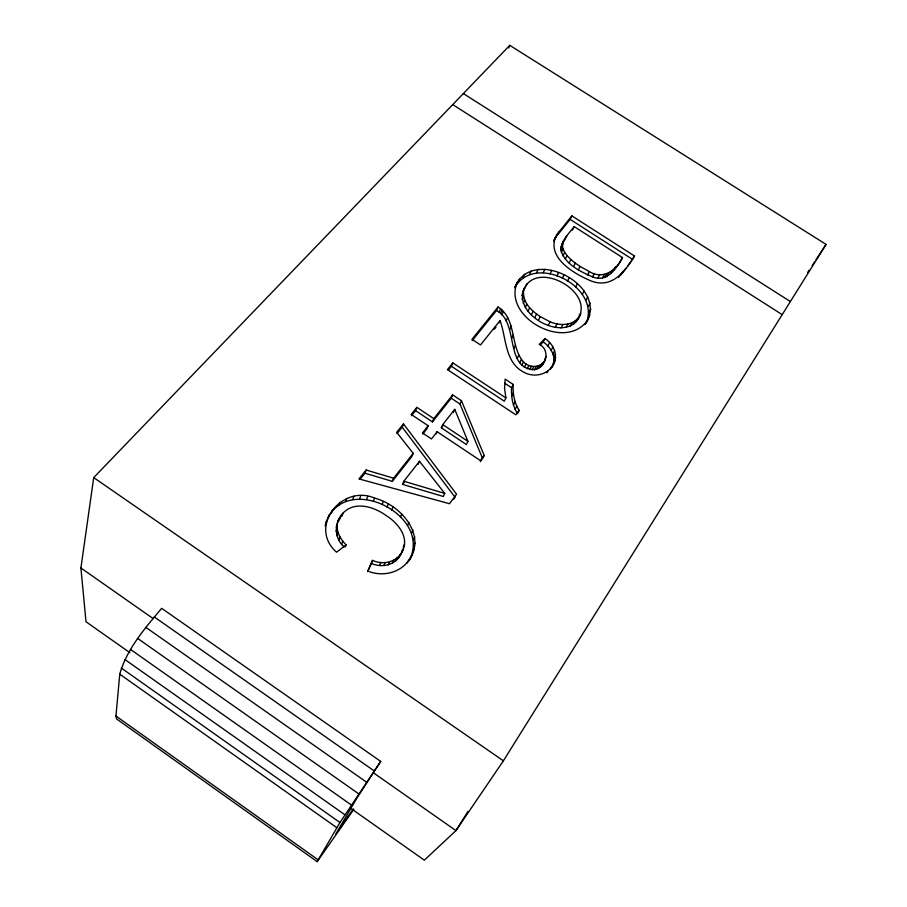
<?xml version="1.0" encoding="UTF-8"?>
<svg xmlns="http://www.w3.org/2000/svg" width="907" height="907" viewBox="0 0 907 907"><rect width="100%" height="100%" fill="white"/><g stroke="black" fill="none" stroke-linecap="round" stroke-linejoin="round"><path stroke-width="1.36" d="M344.138 546.921C334.082 538.293 333.776 522.33 343.107 513.033C355.022 500.585 374.319 506.854 386.359 515.698C397.946 522.954 410.089 537.772 401.982 551.819C397.72 564.381 382.743 568.734 371.303 563.315L367.641 571.591M345.352 546.853L346.1 544.858C340.601 539.404 336.168 531.921 337.359 523.906L336.27 526.967M560.809 249.879C561.161 240.525 568.984 233.621 574.142 226.569L622.485 257.565C616.658 268.302 606.885 282.939 592.509 276.873C580.117 271.476 564.664 264.062 560.809 249.879L562.476 246.364L563.508 240.877M353.866 809.203L317.178 861.65L116.584 718.945L115.937 716.02L119.758 674.184C126.878 648.777 145.041 628.188 161.639 608.325L380.702 761.404L356.768 798.341L335.601 834.361L353.22 809.021M129.894 652.677L86.006 621.76L80.916 567.997L93.716 477.604L509.768 45.35L826.084 244.402L503.385 760.814L455.96 830.608L424.351 860.176L350.442 808.103M325.239 526.23L325.579 523.77M411.88 554.903L408.819 560.923C427.095 534.699 400.531 504.836 374.568 498.102C342.438 483.987 307.541 526.536 336.554 552.216L346.1 544.858M410.497 557.839C429.725 512.954 343.912 472.037 326.067 522.625M586.512 322.291C600.139 286.283 534.234 252.611 514.734 287.734C531.581 244.368 611.103 286.68 585.06 324.57M579.55 314.48L579.108 316.634C592.362 290.728 538.35 260.967 524.518 287.893C510.709 315.715 570.322 346.508 580.877 313.255M553.145 364.07C556.059 355.351 550.039 346.859 543.27 341.905L544.948 338.549C554.619 344.524 559.211 357.812 551.751 367.301L554.88 360.759M521.91 295.501L524.518 287.893M401.982 551.819L402.583 549.472M545.526 359.093C542.069 368.027 529.427 368.582 523.464 361.893C509.904 346.327 516.979 319.06 498.068 307.008L496.56 310.466C519.45 322.507 504.065 368.616 534.495 369.693C546.014 367.913 550.968 349.785 539.223 344.377L544.948 338.549M325.93 522.749L326.622 520.697M327.994 518.033L329.037 514.949M331.486 512.863L332.54 509.757M338.935 505.494L340.012 502.376M338.776 519.269L337.687 522.341L340.556 517.761M345.624 501.469L346.735 498.351M340.919 516.741L341.644 514.688M336.123 531.377L337.2 528.339M342.007 516.117L343.107 513.033M555.447 237.294C547.794 257.395 571.875 272.236 587.407 279.322C609.527 290.546 623.778 274.084 634.458 255.967L571.841 215.855L557.181 234.233L553.803 240.82L557.181 234.233M337.019 535.81L338.107 532.772M352.755 499.338L353.889 496.22M338.901 540.062L340 537.035M360.204 479.123L364.977 473.216L366.145 470.03L393.593 478.182L413.218 453.33L396.676 432.31L403.479 423.909L456.572 494.224L449.487 503.725L358.968 478.907L366.145 470.03M341.644 544.132L342.755 541.116M359.603 498.816L360.759 495.698M366.541 499.519L367.72 496.401M373.355 501.208L374.568 498.102M397.119 433.467L402.198 427.174L403.479 423.909M508.736 47.98L509.768 45.35M415.553 410.656L416.869 407.356L433.807 418.637L432.435 421.891L415.553 410.656L411.495 415.689M382.085 504.609L383.332 501.514M364.977 473.216L392.323 481.334L393.593 478.182M387.028 507.172L388.287 504.099M413.218 453.33L411.891 456.527L392.323 481.334M451.425 366.292L452.831 362.913L505.902 397.935L504.292 401.189L451.425 366.292L448.341 370.101M391.733 510.119L393.014 507.047M402.538 484.372L403.842 481.243L419.476 461.266L444.747 493.397L443.296 496.469L402.538 484.372L404.273 482.161M416.869 407.356L411.166 414.408L428.161 425.746L426.8 428.988L422.741 434.113M371.303 563.315L372.539 560.379C384.012 565.809 399.046 561.478 403.32 548.871M418.127 464.441L419.476 461.266M451.221 398.196L452.65 394.896L461.47 400.735L484.179 455.439L482.615 458.591L460.008 404.023L451.221 398.196L432.435 421.891M436.199 433.875L437.129 431.721L480.359 460.552L484.179 455.439M379.602 565.367L380.872 562.442M400.463 517.058L401.778 514.008M441.324 427.821L442.741 424.578L454.736 409.318L467.91 441.335L466.402 444.532L441.324 427.821L443.035 425.644M383.82 565.583L385.101 562.657M453.285 412.583L454.736 409.318M372.539 560.379L367.823 571.047C382.845 577.374 402.016 572.702 410.191 557.998M499.099 312.28L500.63 308.833M388.287 564.936L389.579 562.011M460.008 404.023L461.47 400.735M500.551 313.55L502.081 310.103M407.594 525.38L408.932 522.353M501.866 314.922L503.396 311.475M499.043 322.835L500.063 320.556C506.435 338.096 504.689 362.449 523.827 372.21C533.94 377.992 548.247 374.886 553.485 363.99M517.886 282.531L519.439 279.039M392.448 563.224L393.751 560.299M522.988 277.712L524.563 274.22M395.883 560.719L397.209 557.794M403.196 547.114L404.533 544.155M398.661 557.624L399.998 554.687M506.14 320.885L507.682 317.461M411.619 533.033L412.991 530.039M529.586 274.356L531.173 270.864M525.867 286.17L526.933 283.857M522.069 299.491L523.656 296.033L523.498 292.043M509.745 329.592L511.31 326.191M536.502 272.814L538.112 269.322M413.411 539.835L414.794 536.853M523.192 303.55L524.79 300.104L523.656 296.033M555.538 237.77L559.268 231.398M413.615 546.037L414.998 543.078M525.221 307.518L526.82 304.083L524.79 300.104M511.65 338.515L513.237 335.125M407.311 562.873L408.218 560.923M543.214 272.712L544.846 269.232M412.617 552.091L414 549.143M557.624 234.924L570.174 219.403L571.841 215.855M528.044 311.237L529.665 307.813L526.82 304.083M560.911 247.418L562.578 243.915M565.798 237.917L566.909 235.571M513.85 348.503L515.448 345.136M550.096 273.846L551.751 270.365M531.468 314.638L533.101 311.226L529.665 307.813M561.342 252.418L563.009 248.915L562.476 246.364M572.453 230.095L574.142 226.569M562.986 255.819L564.664 252.316L563.009 248.915M517.353 282.054C501.843 317.801 567.431 352.823 588.314 318.924M534.903 317.439L536.536 314.026L533.101 311.226M556.887 275.966L558.565 272.497M517.171 358.503L518.781 355.159M565.333 259.051L567.022 255.559L564.664 252.316M538.577 319.99L540.232 316.588L536.536 314.026M519.722 362.811L521.355 359.478M569.177 263.019L570.877 259.538L567.022 255.559M562.295 278.37L563.984 274.912M521.831 365.215L523.464 361.893M513.181 384.421C512.75 393.377 514.178 402.753 519.189 410.361L517.534 413.592C512.534 405.996 511.129 396.631 511.571 387.708L513.181 384.421L505.165 379.137L504.564 388.389L505.902 397.935M573.575 266.601L575.287 263.132L570.877 259.538M524.393 367.267L526.037 363.945M567.408 281.317L569.12 277.871M511.627 396.291L513.249 393.026M548.372 325.182L550.061 321.792C559.211 325.738 571.943 326.146 578.553 317.507L576.784 320.874M527.296 368.798L528.951 365.487M578.303 269.867L580.038 266.409L575.287 263.132M529.824 369.557L531.491 366.247M513.464 405.055L515.108 401.812M532.194 369.818L533.86 366.507M575.514 287.315L577.249 283.88M555.265 327.314L556.977 323.946M534.495 369.693L536.173 366.383M515.153 409.397L516.797 406.166M547.885 345.998L549.585 342.653M317.178 861.65L339.955 822.524L380.702 761.404M536.638 369.194L538.327 365.884M538.588 368.355L540.277 365.045M540.255 367.188L541.944 363.877M587.566 275.014L589.335 271.567C602.928 280.07 616.613 270.32 622.485 257.565M544.574 359.705L546.275 356.394M541.32 366.179L543.021 362.868M561.07 327.96L562.793 324.593M542.25 365.079L543.951 361.768M551.195 350.227L552.907 346.893M582.328 294.367L584.097 290.954M566.161 327.427L567.907 324.06M592.509 276.873L594.3 273.438M552.998 353.957L554.721 350.635M553.814 357.415L555.538 354.104M570.299 326.067L572.056 322.699M547.046 372.811L548.191 370.623M553.837 360.827L555.572 357.517M586.024 300.126L587.804 296.714M573.802 323.935L575.571 320.568M598.042 277.893L599.844 274.458M550.424 369.172L551.581 366.972M575.412 322.495L577.181 319.117M602.509 277.893L604.323 274.458M588.337 306.362L590.14 302.972M604.799 277.485L606.613 274.05M606.851 276.714L608.676 273.29M589.074 312.62L590.876 309.242M610.74 273.71L612.565 270.286M613.801 270.082L615.638 266.647M584.924 324.593L586.126 322.359M588.087 318.55L589.89 315.183M618.563 277.485L623.018 271.272M634.458 255.967L632.564 259.402L570.174 219.403M522.931 291.362L525.346 287.338M467.989 811.402L455.96 830.608L373.741 773.036M561.841 244.391L565.242 239.097M807.559 272.599L809.101 270.241M812.184 265.547L814.509 262.021M816.051 259.674L826.084 244.402M519.189 410.361L515.856 414.816L447.423 369.591L452.831 362.913M453.5 499.406L455.076 497.297L402.198 427.174M621.159 274.696L626.045 268.143M627.678 265.955L631.748 260.49M480.325 461.64L481.855 459.6M437.129 431.721L431.471 438.931L422.469 432.911L428.161 425.746M433.807 418.637L452.65 394.896M500.063 320.556L480.517 344.943L471.935 339.309L498.068 307.008M494.292 329.275L495.982 327.155M472.218 340.567L496.56 310.466M540.413 344.819L543.27 341.905M403.842 481.243L444.747 493.397M540.232 316.588L550.061 321.792M580.038 266.409L589.335 271.567M463.352 93.568L790.371 301.543M452.74 104.6L782.197 314.638M504.711 383.196L511.571 387.708M442.741 424.578L467.91 441.335M93.716 477.604L503.385 760.814M154.247 616.941L374.194 770.905M80.916 567.997L153.238 618.642M145.812 627.349L366.519 782.163M137.739 638.494L358.696 793.818M130.631 649.525L351.304 804.962M125.019 659.616L344.898 814.769M121.311 668.04L339.955 822.524M119.758 674.184L336.803 827.683M115.937 716.02L318.119 859.813"/></g></svg>
